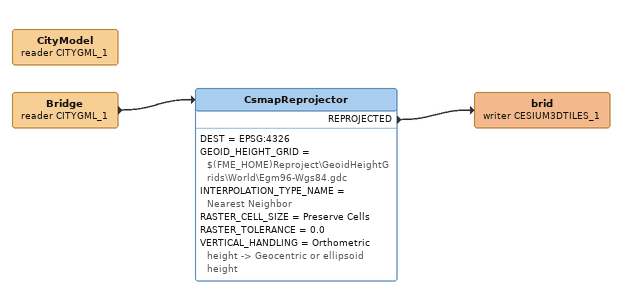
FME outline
CityModel (reader CITYGML_1)
Bridge (reader CITYGML_1)
    -> CsmapReprojector
CsmapReprojector
    DEST = EPSG:4326
    GEOID_HEIGHT_GRID = $(FME_HOME)Reproject\GeoidHeightGrids\World\Egm96-Wgs84.gdc
    INTERPOLATION_TYPE_NAME = Nearest Neighbor
    RASTER_CELL_SIZE = Preserve Cells
    RASTER_TOLERANCE = 0.0
    VERTICAL_HANDLING = Orthometric height -> Geocentric or ellipsoid height
    REPROJECTED -> brid (writer CESIUM3DTILES_1)
brid (writer CESIUM3DTILES_1)
